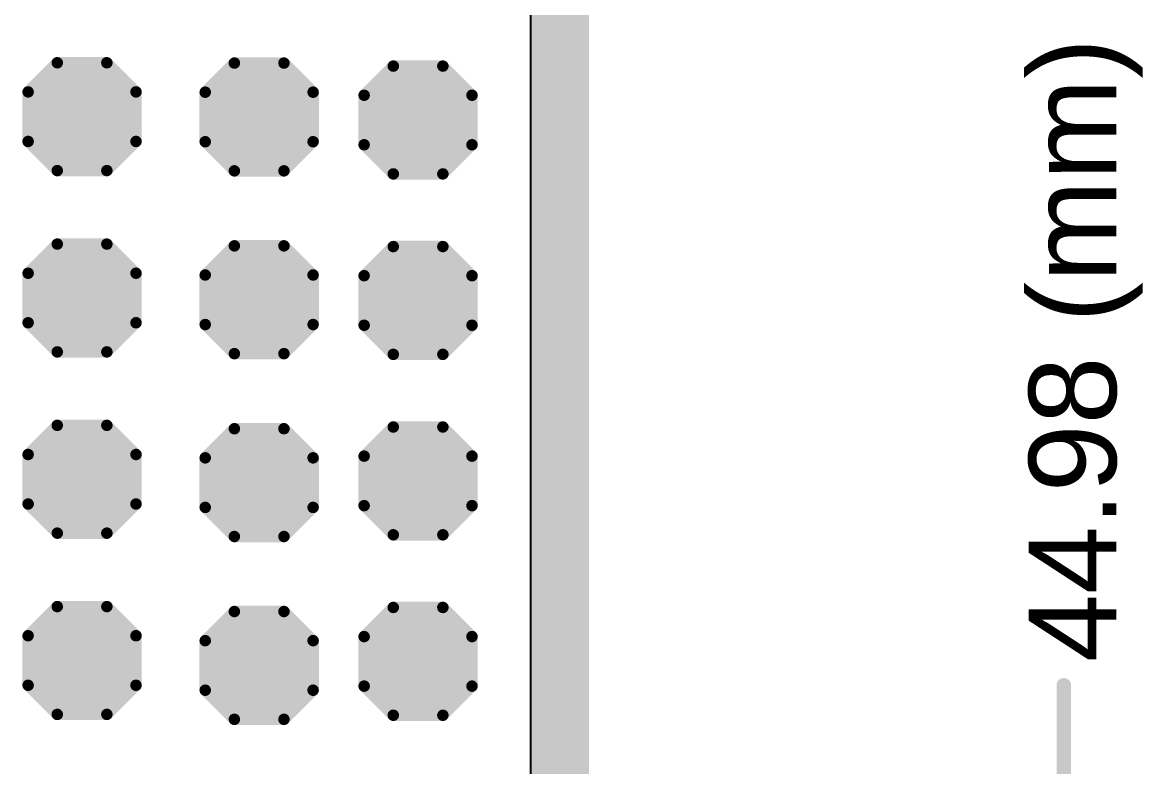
# Model space of a CAD drawing. Header units: inches. Extents: x -5 to 5450, y -4 to 5452.
# Drawn here: x 86.2 to 105.72, y 11.16 to 24.14 of the extents above; entities that cross this region are included whole.
import ezdxf

# ---------------------------------------------------------------- set-up
doc = ezdxf.new("R2010")
doc.units = ezdxf.units.IN
for name, color, linetype in [('Board_outline', 216, 'Continuous'), ('Ground', 76, 'Continuous'), ('Power', 16, 'Continuous'), ('Top Layer', 1, 'Continuous'), ('Top Overlay', 2, 'Continuous'), ('Top Paste', 8, 'Continuous'), ('Top Solder', 216, 'Continuous')]:
    doc.layers.add(name, color=color, linetype=linetype)
doc.styles.add('Arial', font='', dxfattribs={"height": 0.2})
doc.styles.get('Arial').set_extended_font_data('Arial')

# ---------------------------------------------------------------- blocks, each defined once
blk = doc.blocks.new('T__________100')
at = {"layer": 'Top Layer'}
blk.add_hatch(color=1, dxfattribs=at).paths.add_polyline_path([(0.381, 0.762), (-0.381, 0.762), (-0.762, 0.381), (-0.762, -0.381), (-0.381, -0.762), (0.381, -0.762), (0.762, -0.381), (0.762, 0.381)])
at = {"layer": 'Top Paste'}
blk.add_hatch(color=8, dxfattribs=at).paths.add_polyline_path([(0.381, 0.762), (-0.381, 0.762), (-0.762, 0.381), (-0.762, -0.381), (-0.381, -0.762), (0.381, -0.762), (0.762, -0.381), (0.762, 0.381)])
at = {"layer": 'Top Solder'}
blk.add_hatch(color=216, dxfattribs=at).paths.add_polyline_path([(0.432, 0.864), (-0.432, 0.864), (-0.864, 0.432), (-0.864, -0.432), (-0.432, -0.864), (0.432, -0.864), (0.864, -0.432), (0.864, 0.432)])
at = {"layer": 'Top Overlay'}
for points in [[(-0.432, 0.94, 0.2, 0.2, 0), (-0.94, 0.432, 0.2, 0.2, 0)], [(0.432, 0.94, 0.2, 0.2, 0), (-0.432, 0.94, 0.2, 0.2, 0)], [(0.94, 0.432, 0.2, 0.2, 0), (0.432, 0.94, 0.2, 0.2, 0)], [(-0.94, 0.432, 0.2, 0.2, 0), (-0.94, -0.432, 0.2, 0.2, 0)], [(0.94, 0.432, 0.2, 0.2, 0), (0.94, -0.432, 0.2, 0.2, 0)], [(-0.432, -0.94, 0.2, 0.2, 0), (-0.94, -0.432, 0.2, 0.2, 0)], [(0.94, -0.432, 0.2, 0.2, 0), (0.432, -0.94, 0.2, 0.2, 0)], [(0.432, -0.94, 0.2, 0.2, 0), (-0.432, -0.94, 0.2, 0.2, 0)]]:
    blk.add_lwpolyline(points, format="xyseb", dxfattribs=at)
for points in [[(-0.482, 0.94, 0.1, 0.1, 1), (-0.382, 0.94, 0.1, 0.1, 1)], [(-0.482, 0.94, 0.1, 0.1, 1), (-0.382, 0.94, 0.1, 0.1, 1)], [(0.382, 0.94, 0.1, 0.1, 1), (0.482, 0.94, 0.1, 0.1, 1)], [(0.382, 0.94, 0.1, 0.1, 1), (0.482, 0.94, 0.1, 0.1, 1)], [(-0.99, 0.432, 0.1, 0.1, 1), (-0.89, 0.432, 0.1, 0.1, 1)], [(-0.99, 0.432, 0.1, 0.1, 1), (-0.89, 0.432, 0.1, 0.1, 1)], [(0.89, 0.432, 0.1, 0.1, 1), (0.99, 0.432, 0.1, 0.1, 1)], [(0.89, 0.432, 0.1, 0.1, 1), (0.99, 0.432, 0.1, 0.1, 1)], [(-0.99, -0.432, 0.1, 0.1, 1), (-0.89, -0.432, 0.1, 0.1, 1)], [(-0.99, -0.432, 0.1, 0.1, 1), (-0.89, -0.432, 0.1, 0.1, 1)], [(0.89, -0.432, 0.1, 0.1, 1), (0.99, -0.432, 0.1, 0.1, 1)], [(0.89, -0.432, 0.1, 0.1, 1), (0.99, -0.432, 0.1, 0.1, 1)], [(-0.482, -0.94, 0.1, 0.1, 1), (-0.382, -0.94, 0.1, 0.1, 1)], [(-0.482, -0.94, 0.1, 0.1, 1), (-0.382, -0.94, 0.1, 0.1, 1)], [(0.382, -0.94, 0.1, 0.1, 1), (0.482, -0.94, 0.1, 0.1, 1)], [(0.382, -0.94, 0.1, 0.1, 1), (0.482, -0.94, 0.1, 0.1, 1)]]:
    blk.add_lwpolyline(points, format="xyseb", close=True, dxfattribs=at)
blk = doc.blocks.new('T__________104')
at = {"layer": 'Top Layer'}
blk.add_hatch(color=1, dxfattribs=at).paths.add_polyline_path([(0.381, 0.762), (-0.381, 0.762), (-0.762, 0.381), (-0.762, -0.381), (-0.381, -0.762), (0.381, -0.762), (0.762, -0.381), (0.762, 0.381)])
at = {"layer": 'Top Paste'}
blk.add_hatch(color=8, dxfattribs=at).paths.add_polyline_path([(0.381, 0.762), (-0.381, 0.762), (-0.762, 0.381), (-0.762, -0.381), (-0.381, -0.762), (0.381, -0.762), (0.762, -0.381), (0.762, 0.381)])
at = {"layer": 'Top Solder'}
blk.add_hatch(color=216, dxfattribs=at).paths.add_polyline_path([(0.432, 0.864), (-0.432, 0.864), (-0.864, 0.432), (-0.864, -0.432), (-0.432, -0.864), (0.432, -0.864), (0.864, -0.432), (0.864, 0.432)])
at = {"layer": 'Top Overlay'}
for points in [[(-0.432, 0.94, 0.2, 0.2, 0), (-0.94, 0.432, 0.2, 0.2, 0)], [(0.432, 0.94, 0.2, 0.2, 0), (-0.432, 0.94, 0.2, 0.2, 0)], [(0.94, 0.432, 0.2, 0.2, 0), (0.432, 0.94, 0.2, 0.2, 0)], [(-0.94, 0.432, 0.2, 0.2, 0), (-0.94, -0.432, 0.2, 0.2, 0)], [(0.94, 0.432, 0.2, 0.2, 0), (0.94, -0.432, 0.2, 0.2, 0)], [(-0.432, -0.94, 0.2, 0.2, 0), (-0.94, -0.432, 0.2, 0.2, 0)], [(0.94, -0.432, 0.2, 0.2, 0), (0.432, -0.94, 0.2, 0.2, 0)], [(0.432, -0.94, 0.2, 0.2, 0), (-0.432, -0.94, 0.2, 0.2, 0)]]:
    blk.add_lwpolyline(points, format="xyseb", dxfattribs=at)
for points in [[(-0.482, 0.94, 0.1, 0.1, 1), (-0.382, 0.94, 0.1, 0.1, 1)], [(-0.482, 0.94, 0.1, 0.1, 1), (-0.382, 0.94, 0.1, 0.1, 1)], [(0.382, 0.94, 0.1, 0.1, 1), (0.482, 0.94, 0.1, 0.1, 1)], [(0.382, 0.94, 0.1, 0.1, 1), (0.482, 0.94, 0.1, 0.1, 1)], [(-0.99, 0.432, 0.1, 0.1, 1), (-0.89, 0.432, 0.1, 0.1, 1)], [(-0.99, 0.432, 0.1, 0.1, 1), (-0.89, 0.432, 0.1, 0.1, 1)], [(0.89, 0.432, 0.1, 0.1, 1), (0.99, 0.432, 0.1, 0.1, 1)], [(0.89, 0.432, 0.1, 0.1, 1), (0.99, 0.432, 0.1, 0.1, 1)], [(-0.99, -0.432, 0.1, 0.1, 1), (-0.89, -0.432, 0.1, 0.1, 1)], [(-0.99, -0.432, 0.1, 0.1, 1), (-0.89, -0.432, 0.1, 0.1, 1)], [(0.89, -0.432, 0.1, 0.1, 1), (0.99, -0.432, 0.1, 0.1, 1)], [(0.89, -0.432, 0.1, 0.1, 1), (0.99, -0.432, 0.1, 0.1, 1)], [(-0.482, -0.94, 0.1, 0.1, 1), (-0.382, -0.94, 0.1, 0.1, 1)], [(-0.482, -0.94, 0.1, 0.1, 1), (-0.382, -0.94, 0.1, 0.1, 1)], [(0.382, -0.94, 0.1, 0.1, 1), (0.482, -0.94, 0.1, 0.1, 1)], [(0.382, -0.94, 0.1, 0.1, 1), (0.482, -0.94, 0.1, 0.1, 1)]]:
    blk.add_lwpolyline(points, format="xyseb", close=True, dxfattribs=at)
blk = doc.blocks.new('T__________105')
at = {"layer": 'Top Layer'}
blk.add_hatch(color=1, dxfattribs=at).paths.add_polyline_path([(0.381, 0.762), (-0.381, 0.762), (-0.762, 0.381), (-0.762, -0.381), (-0.381, -0.762), (0.381, -0.762), (0.762, -0.381), (0.762, 0.381)])
at = {"layer": 'Top Paste'}
blk.add_hatch(color=8, dxfattribs=at).paths.add_polyline_path([(0.381, 0.762), (-0.381, 0.762), (-0.762, 0.381), (-0.762, -0.381), (-0.381, -0.762), (0.381, -0.762), (0.762, -0.381), (0.762, 0.381)])
at = {"layer": 'Top Solder'}
blk.add_hatch(color=216, dxfattribs=at).paths.add_polyline_path([(0.432, 0.864), (-0.432, 0.864), (-0.864, 0.432), (-0.864, -0.432), (-0.432, -0.864), (0.432, -0.864), (0.864, -0.432), (0.864, 0.432)])
at = {"layer": 'Top Overlay'}
for points in [[(-0.432, 0.94, 0.2, 0.2, 0), (-0.94, 0.432, 0.2, 0.2, 0)], [(0.432, 0.94, 0.2, 0.2, 0), (-0.432, 0.94, 0.2, 0.2, 0)], [(0.94, 0.432, 0.2, 0.2, 0), (0.432, 0.94, 0.2, 0.2, 0)], [(-0.94, 0.432, 0.2, 0.2, 0), (-0.94, -0.432, 0.2, 0.2, 0)], [(0.94, 0.432, 0.2, 0.2, 0), (0.94, -0.432, 0.2, 0.2, 0)], [(-0.432, -0.94, 0.2, 0.2, 0), (-0.94, -0.432, 0.2, 0.2, 0)], [(0.94, -0.432, 0.2, 0.2, 0), (0.432, -0.94, 0.2, 0.2, 0)], [(0.432, -0.94, 0.2, 0.2, 0), (-0.432, -0.94, 0.2, 0.2, 0)]]:
    blk.add_lwpolyline(points, format="xyseb", dxfattribs=at)
for points in [[(-0.482, 0.94, 0.1, 0.1, 1), (-0.382, 0.94, 0.1, 0.1, 1)], [(-0.482, 0.94, 0.1, 0.1, 1), (-0.382, 0.94, 0.1, 0.1, 1)], [(0.382, 0.94, 0.1, 0.1, 1), (0.482, 0.94, 0.1, 0.1, 1)], [(0.382, 0.94, 0.1, 0.1, 1), (0.482, 0.94, 0.1, 0.1, 1)], [(-0.99, 0.432, 0.1, 0.1, 1), (-0.89, 0.432, 0.1, 0.1, 1)], [(-0.99, 0.432, 0.1, 0.1, 1), (-0.89, 0.432, 0.1, 0.1, 1)], [(0.89, 0.432, 0.1, 0.1, 1), (0.99, 0.432, 0.1, 0.1, 1)], [(0.89, 0.432, 0.1, 0.1, 1), (0.99, 0.432, 0.1, 0.1, 1)], [(-0.99, -0.432, 0.1, 0.1, 1), (-0.89, -0.432, 0.1, 0.1, 1)], [(-0.99, -0.432, 0.1, 0.1, 1), (-0.89, -0.432, 0.1, 0.1, 1)], [(0.89, -0.432, 0.1, 0.1, 1), (0.99, -0.432, 0.1, 0.1, 1)], [(0.89, -0.432, 0.1, 0.1, 1), (0.99, -0.432, 0.1, 0.1, 1)], [(-0.482, -0.94, 0.1, 0.1, 1), (-0.382, -0.94, 0.1, 0.1, 1)], [(-0.482, -0.94, 0.1, 0.1, 1), (-0.382, -0.94, 0.1, 0.1, 1)], [(0.382, -0.94, 0.1, 0.1, 1), (0.482, -0.94, 0.1, 0.1, 1)], [(0.382, -0.94, 0.1, 0.1, 1), (0.482, -0.94, 0.1, 0.1, 1)]]:
    blk.add_lwpolyline(points, format="xyseb", close=True, dxfattribs=at)
blk = doc.blocks.new('T__________106')
at = {"layer": 'Top Layer'}
blk.add_hatch(color=1, dxfattribs=at).paths.add_polyline_path([(0.381, 0.762), (-0.381, 0.762), (-0.762, 0.381), (-0.762, -0.381), (-0.381, -0.762), (0.381, -0.762), (0.762, -0.381), (0.762, 0.381)])
at = {"layer": 'Top Paste'}
blk.add_hatch(color=8, dxfattribs=at).paths.add_polyline_path([(0.381, 0.762), (-0.381, 0.762), (-0.762, 0.381), (-0.762, -0.381), (-0.381, -0.762), (0.381, -0.762), (0.762, -0.381), (0.762, 0.381)])
at = {"layer": 'Top Solder'}
blk.add_hatch(color=216, dxfattribs=at).paths.add_polyline_path([(0.432, 0.864), (-0.432, 0.864), (-0.864, 0.432), (-0.864, -0.432), (-0.432, -0.864), (0.432, -0.864), (0.864, -0.432), (0.864, 0.432)])
at = {"layer": 'Top Overlay'}
for points in [[(-0.432, 0.94, 0.2, 0.2, 0), (-0.94, 0.432, 0.2, 0.2, 0)], [(0.432, 0.94, 0.2, 0.2, 0), (-0.432, 0.94, 0.2, 0.2, 0)], [(0.94, 0.432, 0.2, 0.2, 0), (0.432, 0.94, 0.2, 0.2, 0)], [(-0.94, 0.432, 0.2, 0.2, 0), (-0.94, -0.432, 0.2, 0.2, 0)], [(0.94, 0.432, 0.2, 0.2, 0), (0.94, -0.432, 0.2, 0.2, 0)], [(-0.432, -0.94, 0.2, 0.2, 0), (-0.94, -0.432, 0.2, 0.2, 0)], [(0.94, -0.432, 0.2, 0.2, 0), (0.432, -0.94, 0.2, 0.2, 0)], [(0.432, -0.94, 0.2, 0.2, 0), (-0.432, -0.94, 0.2, 0.2, 0)]]:
    blk.add_lwpolyline(points, format="xyseb", dxfattribs=at)
for points in [[(-0.482, 0.94, 0.1, 0.1, 1), (-0.382, 0.94, 0.1, 0.1, 1)], [(-0.482, 0.94, 0.1, 0.1, 1), (-0.382, 0.94, 0.1, 0.1, 1)], [(0.382, 0.94, 0.1, 0.1, 1), (0.482, 0.94, 0.1, 0.1, 1)], [(0.382, 0.94, 0.1, 0.1, 1), (0.482, 0.94, 0.1, 0.1, 1)], [(-0.99, 0.432, 0.1, 0.1, 1), (-0.89, 0.432, 0.1, 0.1, 1)], [(-0.99, 0.432, 0.1, 0.1, 1), (-0.89, 0.432, 0.1, 0.1, 1)], [(0.89, 0.432, 0.1, 0.1, 1), (0.99, 0.432, 0.1, 0.1, 1)], [(0.89, 0.432, 0.1, 0.1, 1), (0.99, 0.432, 0.1, 0.1, 1)], [(-0.99, -0.432, 0.1, 0.1, 1), (-0.89, -0.432, 0.1, 0.1, 1)], [(-0.99, -0.432, 0.1, 0.1, 1), (-0.89, -0.432, 0.1, 0.1, 1)], [(0.89, -0.432, 0.1, 0.1, 1), (0.99, -0.432, 0.1, 0.1, 1)], [(0.89, -0.432, 0.1, 0.1, 1), (0.99, -0.432, 0.1, 0.1, 1)], [(-0.482, -0.94, 0.1, 0.1, 1), (-0.382, -0.94, 0.1, 0.1, 1)], [(-0.482, -0.94, 0.1, 0.1, 1), (-0.382, -0.94, 0.1, 0.1, 1)], [(0.382, -0.94, 0.1, 0.1, 1), (0.482, -0.94, 0.1, 0.1, 1)], [(0.382, -0.94, 0.1, 0.1, 1), (0.482, -0.94, 0.1, 0.1, 1)]]:
    blk.add_lwpolyline(points, format="xyseb", close=True, dxfattribs=at)
blk = doc.blocks.new('T__________107')
at = {"layer": 'Top Layer'}
blk.add_hatch(color=1, dxfattribs=at).paths.add_polyline_path([(0.381, 0.762), (-0.381, 0.762), (-0.762, 0.381), (-0.762, -0.381), (-0.381, -0.762), (0.381, -0.762), (0.762, -0.381), (0.762, 0.381)])
at = {"layer": 'Top Paste'}
blk.add_hatch(color=8, dxfattribs=at).paths.add_polyline_path([(0.381, 0.762), (-0.381, 0.762), (-0.762, 0.381), (-0.762, -0.381), (-0.381, -0.762), (0.381, -0.762), (0.762, -0.381), (0.762, 0.381)])
at = {"layer": 'Top Solder'}
blk.add_hatch(color=216, dxfattribs=at).paths.add_polyline_path([(0.432, 0.864), (-0.432, 0.864), (-0.864, 0.432), (-0.864, -0.432), (-0.432, -0.864), (0.432, -0.864), (0.864, -0.432), (0.864, 0.432)])
at = {"layer": 'Top Overlay'}
for points in [[(-0.432, 0.94, 0.2, 0.2, 0), (-0.94, 0.432, 0.2, 0.2, 0)], [(0.432, 0.94, 0.2, 0.2, 0), (-0.432, 0.94, 0.2, 0.2, 0)], [(0.94, 0.432, 0.2, 0.2, 0), (0.432, 0.94, 0.2, 0.2, 0)], [(-0.94, 0.432, 0.2, 0.2, 0), (-0.94, -0.432, 0.2, 0.2, 0)], [(0.94, 0.432, 0.2, 0.2, 0), (0.94, -0.432, 0.2, 0.2, 0)], [(-0.432, -0.94, 0.2, 0.2, 0), (-0.94, -0.432, 0.2, 0.2, 0)], [(0.94, -0.432, 0.2, 0.2, 0), (0.432, -0.94, 0.2, 0.2, 0)], [(0.432, -0.94, 0.2, 0.2, 0), (-0.432, -0.94, 0.2, 0.2, 0)]]:
    blk.add_lwpolyline(points, format="xyseb", dxfattribs=at)
for points in [[(-0.482, 0.94, 0.1, 0.1, 1), (-0.382, 0.94, 0.1, 0.1, 1)], [(-0.482, 0.94, 0.1, 0.1, 1), (-0.382, 0.94, 0.1, 0.1, 1)], [(0.382, 0.94, 0.1, 0.1, 1), (0.482, 0.94, 0.1, 0.1, 1)], [(0.382, 0.94, 0.1, 0.1, 1), (0.482, 0.94, 0.1, 0.1, 1)], [(-0.99, 0.432, 0.1, 0.1, 1), (-0.89, 0.432, 0.1, 0.1, 1)], [(-0.99, 0.432, 0.1, 0.1, 1), (-0.89, 0.432, 0.1, 0.1, 1)], [(0.89, 0.432, 0.1, 0.1, 1), (0.99, 0.432, 0.1, 0.1, 1)], [(0.89, 0.432, 0.1, 0.1, 1), (0.99, 0.432, 0.1, 0.1, 1)], [(-0.99, -0.432, 0.1, 0.1, 1), (-0.89, -0.432, 0.1, 0.1, 1)], [(-0.99, -0.432, 0.1, 0.1, 1), (-0.89, -0.432, 0.1, 0.1, 1)], [(0.89, -0.432, 0.1, 0.1, 1), (0.99, -0.432, 0.1, 0.1, 1)], [(0.89, -0.432, 0.1, 0.1, 1), (0.99, -0.432, 0.1, 0.1, 1)], [(-0.482, -0.94, 0.1, 0.1, 1), (-0.382, -0.94, 0.1, 0.1, 1)], [(-0.482, -0.94, 0.1, 0.1, 1), (-0.382, -0.94, 0.1, 0.1, 1)], [(0.382, -0.94, 0.1, 0.1, 1), (0.482, -0.94, 0.1, 0.1, 1)], [(0.382, -0.94, 0.1, 0.1, 1), (0.482, -0.94, 0.1, 0.1, 1)]]:
    blk.add_lwpolyline(points, format="xyseb", close=True, dxfattribs=at)
blk = doc.blocks.new('T__________108')
at = {"layer": 'Top Layer'}
blk.add_hatch(color=1, dxfattribs=at).paths.add_polyline_path([(0.381, 0.762), (-0.381, 0.762), (-0.762, 0.381), (-0.762, -0.381), (-0.381, -0.762), (0.381, -0.762), (0.762, -0.381), (0.762, 0.381)])
at = {"layer": 'Top Paste'}
blk.add_hatch(color=8, dxfattribs=at).paths.add_polyline_path([(0.381, 0.762), (-0.381, 0.762), (-0.762, 0.381), (-0.762, -0.381), (-0.381, -0.762), (0.381, -0.762), (0.762, -0.381), (0.762, 0.381)])
at = {"layer": 'Top Solder'}
blk.add_hatch(color=216, dxfattribs=at).paths.add_polyline_path([(0.432, 0.864), (-0.432, 0.864), (-0.864, 0.432), (-0.864, -0.432), (-0.432, -0.864), (0.432, -0.864), (0.864, -0.432), (0.864, 0.432)])
at = {"layer": 'Top Overlay'}
for points in [[(-0.432, 0.94, 0.2, 0.2, 0), (-0.94, 0.432, 0.2, 0.2, 0)], [(0.432, 0.94, 0.2, 0.2, 0), (-0.432, 0.94, 0.2, 0.2, 0)], [(0.94, 0.432, 0.2, 0.2, 0), (0.432, 0.94, 0.2, 0.2, 0)], [(-0.94, 0.432, 0.2, 0.2, 0), (-0.94, -0.432, 0.2, 0.2, 0)], [(0.94, 0.432, 0.2, 0.2, 0), (0.94, -0.432, 0.2, 0.2, 0)], [(-0.432, -0.94, 0.2, 0.2, 0), (-0.94, -0.432, 0.2, 0.2, 0)], [(0.94, -0.432, 0.2, 0.2, 0), (0.432, -0.94, 0.2, 0.2, 0)], [(0.432, -0.94, 0.2, 0.2, 0), (-0.432, -0.94, 0.2, 0.2, 0)]]:
    blk.add_lwpolyline(points, format="xyseb", dxfattribs=at)
for points in [[(-0.482, 0.94, 0.1, 0.1, 1), (-0.382, 0.94, 0.1, 0.1, 1)], [(-0.482, 0.94, 0.1, 0.1, 1), (-0.382, 0.94, 0.1, 0.1, 1)], [(0.382, 0.94, 0.1, 0.1, 1), (0.482, 0.94, 0.1, 0.1, 1)], [(0.382, 0.94, 0.1, 0.1, 1), (0.482, 0.94, 0.1, 0.1, 1)], [(-0.99, 0.432, 0.1, 0.1, 1), (-0.89, 0.432, 0.1, 0.1, 1)], [(-0.99, 0.432, 0.1, 0.1, 1), (-0.89, 0.432, 0.1, 0.1, 1)], [(0.89, 0.432, 0.1, 0.1, 1), (0.99, 0.432, 0.1, 0.1, 1)], [(0.89, 0.432, 0.1, 0.1, 1), (0.99, 0.432, 0.1, 0.1, 1)], [(-0.99, -0.432, 0.1, 0.1, 1), (-0.89, -0.432, 0.1, 0.1, 1)], [(-0.99, -0.432, 0.1, 0.1, 1), (-0.89, -0.432, 0.1, 0.1, 1)], [(0.89, -0.432, 0.1, 0.1, 1), (0.99, -0.432, 0.1, 0.1, 1)], [(0.89, -0.432, 0.1, 0.1, 1), (0.99, -0.432, 0.1, 0.1, 1)], [(-0.482, -0.94, 0.1, 0.1, 1), (-0.382, -0.94, 0.1, 0.1, 1)], [(-0.482, -0.94, 0.1, 0.1, 1), (-0.382, -0.94, 0.1, 0.1, 1)], [(0.382, -0.94, 0.1, 0.1, 1), (0.482, -0.94, 0.1, 0.1, 1)], [(0.382, -0.94, 0.1, 0.1, 1), (0.482, -0.94, 0.1, 0.1, 1)]]:
    blk.add_lwpolyline(points, format="xyseb", close=True, dxfattribs=at)
blk = doc.blocks.new('T__________109')
at = {"layer": 'Top Layer'}
blk.add_hatch(color=1, dxfattribs=at).paths.add_polyline_path([(0.381, 0.762), (-0.381, 0.762), (-0.762, 0.381), (-0.762, -0.381), (-0.381, -0.762), (0.381, -0.762), (0.762, -0.381), (0.762, 0.381)])
at = {"layer": 'Top Paste'}
blk.add_hatch(color=8, dxfattribs=at).paths.add_polyline_path([(0.381, 0.762), (-0.381, 0.762), (-0.762, 0.381), (-0.762, -0.381), (-0.381, -0.762), (0.381, -0.762), (0.762, -0.381), (0.762, 0.381)])
at = {"layer": 'Top Solder'}
blk.add_hatch(color=216, dxfattribs=at).paths.add_polyline_path([(0.432, 0.864), (-0.432, 0.864), (-0.864, 0.432), (-0.864, -0.432), (-0.432, -0.864), (0.432, -0.864), (0.864, -0.432), (0.864, 0.432)])
at = {"layer": 'Top Overlay'}
for points in [[(-0.432, 0.94, 0.2, 0.2, 0), (-0.94, 0.432, 0.2, 0.2, 0)], [(0.432, 0.94, 0.2, 0.2, 0), (-0.432, 0.94, 0.2, 0.2, 0)], [(0.94, 0.432, 0.2, 0.2, 0), (0.432, 0.94, 0.2, 0.2, 0)], [(-0.94, 0.432, 0.2, 0.2, 0), (-0.94, -0.432, 0.2, 0.2, 0)], [(0.94, 0.432, 0.2, 0.2, 0), (0.94, -0.432, 0.2, 0.2, 0)], [(-0.432, -0.94, 0.2, 0.2, 0), (-0.94, -0.432, 0.2, 0.2, 0)], [(0.94, -0.432, 0.2, 0.2, 0), (0.432, -0.94, 0.2, 0.2, 0)], [(0.432, -0.94, 0.2, 0.2, 0), (-0.432, -0.94, 0.2, 0.2, 0)]]:
    blk.add_lwpolyline(points, format="xyseb", dxfattribs=at)
for points in [[(-0.482, 0.94, 0.1, 0.1, 1), (-0.382, 0.94, 0.1, 0.1, 1)], [(-0.482, 0.94, 0.1, 0.1, 1), (-0.382, 0.94, 0.1, 0.1, 1)], [(0.382, 0.94, 0.1, 0.1, 1), (0.482, 0.94, 0.1, 0.1, 1)], [(0.382, 0.94, 0.1, 0.1, 1), (0.482, 0.94, 0.1, 0.1, 1)], [(-0.99, 0.432, 0.1, 0.1, 1), (-0.89, 0.432, 0.1, 0.1, 1)], [(-0.99, 0.432, 0.1, 0.1, 1), (-0.89, 0.432, 0.1, 0.1, 1)], [(0.89, 0.432, 0.1, 0.1, 1), (0.99, 0.432, 0.1, 0.1, 1)], [(0.89, 0.432, 0.1, 0.1, 1), (0.99, 0.432, 0.1, 0.1, 1)], [(-0.99, -0.432, 0.1, 0.1, 1), (-0.89, -0.432, 0.1, 0.1, 1)], [(-0.99, -0.432, 0.1, 0.1, 1), (-0.89, -0.432, 0.1, 0.1, 1)], [(0.89, -0.432, 0.1, 0.1, 1), (0.99, -0.432, 0.1, 0.1, 1)], [(0.89, -0.432, 0.1, 0.1, 1), (0.99, -0.432, 0.1, 0.1, 1)], [(-0.482, -0.94, 0.1, 0.1, 1), (-0.382, -0.94, 0.1, 0.1, 1)], [(-0.482, -0.94, 0.1, 0.1, 1), (-0.382, -0.94, 0.1, 0.1, 1)], [(0.382, -0.94, 0.1, 0.1, 1), (0.482, -0.94, 0.1, 0.1, 1)], [(0.382, -0.94, 0.1, 0.1, 1), (0.482, -0.94, 0.1, 0.1, 1)]]:
    blk.add_lwpolyline(points, format="xyseb", close=True, dxfattribs=at)
blk = doc.blocks.new('T__________111')
at = {"layer": 'Top Layer'}
blk.add_hatch(color=1, dxfattribs=at).paths.add_polyline_path([(0.381, 0.762), (-0.381, 0.762), (-0.762, 0.381), (-0.762, -0.381), (-0.381, -0.762), (0.381, -0.762), (0.762, -0.381), (0.762, 0.381)])
at = {"layer": 'Top Paste'}
blk.add_hatch(color=8, dxfattribs=at).paths.add_polyline_path([(0.381, 0.762), (-0.381, 0.762), (-0.762, 0.381), (-0.762, -0.381), (-0.381, -0.762), (0.381, -0.762), (0.762, -0.381), (0.762, 0.381)])
at = {"layer": 'Top Solder'}
blk.add_hatch(color=216, dxfattribs=at).paths.add_polyline_path([(0.432, 0.864), (-0.432, 0.864), (-0.864, 0.432), (-0.864, -0.432), (-0.432, -0.864), (0.432, -0.864), (0.864, -0.432), (0.864, 0.432)])
at = {"layer": 'Top Overlay'}
for points in [[(-0.432, 0.94, 0.2, 0.2, 0), (-0.94, 0.432, 0.2, 0.2, 0)], [(0.432, 0.94, 0.2, 0.2, 0), (-0.432, 0.94, 0.2, 0.2, 0)], [(0.94, 0.432, 0.2, 0.2, 0), (0.432, 0.94, 0.2, 0.2, 0)], [(-0.94, 0.432, 0.2, 0.2, 0), (-0.94, -0.432, 0.2, 0.2, 0)], [(0.94, 0.432, 0.2, 0.2, 0), (0.94, -0.432, 0.2, 0.2, 0)], [(-0.432, -0.94, 0.2, 0.2, 0), (-0.94, -0.432, 0.2, 0.2, 0)], [(0.94, -0.432, 0.2, 0.2, 0), (0.432, -0.94, 0.2, 0.2, 0)], [(0.432, -0.94, 0.2, 0.2, 0), (-0.432, -0.94, 0.2, 0.2, 0)]]:
    blk.add_lwpolyline(points, format="xyseb", dxfattribs=at)
for points in [[(-0.482, 0.94, 0.1, 0.1, 1), (-0.382, 0.94, 0.1, 0.1, 1)], [(-0.482, 0.94, 0.1, 0.1, 1), (-0.382, 0.94, 0.1, 0.1, 1)], [(0.382, 0.94, 0.1, 0.1, 1), (0.482, 0.94, 0.1, 0.1, 1)], [(0.382, 0.94, 0.1, 0.1, 1), (0.482, 0.94, 0.1, 0.1, 1)], [(-0.99, 0.432, 0.1, 0.1, 1), (-0.89, 0.432, 0.1, 0.1, 1)], [(-0.99, 0.432, 0.1, 0.1, 1), (-0.89, 0.432, 0.1, 0.1, 1)], [(0.89, 0.432, 0.1, 0.1, 1), (0.99, 0.432, 0.1, 0.1, 1)], [(0.89, 0.432, 0.1, 0.1, 1), (0.99, 0.432, 0.1, 0.1, 1)], [(-0.99, -0.432, 0.1, 0.1, 1), (-0.89, -0.432, 0.1, 0.1, 1)], [(-0.99, -0.432, 0.1, 0.1, 1), (-0.89, -0.432, 0.1, 0.1, 1)], [(0.89, -0.432, 0.1, 0.1, 1), (0.99, -0.432, 0.1, 0.1, 1)], [(0.89, -0.432, 0.1, 0.1, 1), (0.99, -0.432, 0.1, 0.1, 1)], [(-0.482, -0.94, 0.1, 0.1, 1), (-0.382, -0.94, 0.1, 0.1, 1)], [(-0.482, -0.94, 0.1, 0.1, 1), (-0.382, -0.94, 0.1, 0.1, 1)], [(0.382, -0.94, 0.1, 0.1, 1), (0.482, -0.94, 0.1, 0.1, 1)], [(0.382, -0.94, 0.1, 0.1, 1), (0.482, -0.94, 0.1, 0.1, 1)]]:
    blk.add_lwpolyline(points, format="xyseb", close=True, dxfattribs=at)
blk = doc.blocks.new('T__________112')
at = {"layer": 'Top Layer'}
blk.add_hatch(color=1, dxfattribs=at).paths.add_polyline_path([(0.381, 0.762), (-0.381, 0.762), (-0.762, 0.381), (-0.762, -0.381), (-0.381, -0.762), (0.381, -0.762), (0.762, -0.381), (0.762, 0.381)])
at = {"layer": 'Top Paste'}
blk.add_hatch(color=8, dxfattribs=at).paths.add_polyline_path([(0.381, 0.762), (-0.381, 0.762), (-0.762, 0.381), (-0.762, -0.381), (-0.381, -0.762), (0.381, -0.762), (0.762, -0.381), (0.762, 0.381)])
at = {"layer": 'Top Solder'}
blk.add_hatch(color=216, dxfattribs=at).paths.add_polyline_path([(0.432, 0.864), (-0.432, 0.864), (-0.864, 0.432), (-0.864, -0.432), (-0.432, -0.864), (0.432, -0.864), (0.864, -0.432), (0.864, 0.432)])
at = {"layer": 'Top Overlay'}
for points in [[(-0.432, 0.94, 0.2, 0.2, 0), (-0.94, 0.432, 0.2, 0.2, 0)], [(0.432, 0.94, 0.2, 0.2, 0), (-0.432, 0.94, 0.2, 0.2, 0)], [(0.94, 0.432, 0.2, 0.2, 0), (0.432, 0.94, 0.2, 0.2, 0)], [(-0.94, 0.432, 0.2, 0.2, 0), (-0.94, -0.432, 0.2, 0.2, 0)], [(0.94, 0.432, 0.2, 0.2, 0), (0.94, -0.432, 0.2, 0.2, 0)], [(-0.432, -0.94, 0.2, 0.2, 0), (-0.94, -0.432, 0.2, 0.2, 0)], [(0.94, -0.432, 0.2, 0.2, 0), (0.432, -0.94, 0.2, 0.2, 0)], [(0.432, -0.94, 0.2, 0.2, 0), (-0.432, -0.94, 0.2, 0.2, 0)]]:
    blk.add_lwpolyline(points, format="xyseb", dxfattribs=at)
for points in [[(-0.482, 0.94, 0.1, 0.1, 1), (-0.382, 0.94, 0.1, 0.1, 1)], [(-0.482, 0.94, 0.1, 0.1, 1), (-0.382, 0.94, 0.1, 0.1, 1)], [(0.382, 0.94, 0.1, 0.1, 1), (0.482, 0.94, 0.1, 0.1, 1)], [(0.382, 0.94, 0.1, 0.1, 1), (0.482, 0.94, 0.1, 0.1, 1)], [(-0.99, 0.432, 0.1, 0.1, 1), (-0.89, 0.432, 0.1, 0.1, 1)], [(-0.99, 0.432, 0.1, 0.1, 1), (-0.89, 0.432, 0.1, 0.1, 1)], [(0.89, 0.432, 0.1, 0.1, 1), (0.99, 0.432, 0.1, 0.1, 1)], [(0.89, 0.432, 0.1, 0.1, 1), (0.99, 0.432, 0.1, 0.1, 1)], [(-0.99, -0.432, 0.1, 0.1, 1), (-0.89, -0.432, 0.1, 0.1, 1)], [(-0.99, -0.432, 0.1, 0.1, 1), (-0.89, -0.432, 0.1, 0.1, 1)], [(0.89, -0.432, 0.1, 0.1, 1), (0.99, -0.432, 0.1, 0.1, 1)], [(0.89, -0.432, 0.1, 0.1, 1), (0.99, -0.432, 0.1, 0.1, 1)], [(-0.482, -0.94, 0.1, 0.1, 1), (-0.382, -0.94, 0.1, 0.1, 1)], [(-0.482, -0.94, 0.1, 0.1, 1), (-0.382, -0.94, 0.1, 0.1, 1)], [(0.382, -0.94, 0.1, 0.1, 1), (0.482, -0.94, 0.1, 0.1, 1)], [(0.382, -0.94, 0.1, 0.1, 1), (0.482, -0.94, 0.1, 0.1, 1)]]:
    blk.add_lwpolyline(points, format="xyseb", close=True, dxfattribs=at)
blk = doc.blocks.new('T__________115')
at = {"layer": 'Top Layer'}
blk.add_hatch(color=1, dxfattribs=at).paths.add_polyline_path([(0.381, 0.762), (-0.381, 0.762), (-0.762, 0.381), (-0.762, -0.381), (-0.381, -0.762), (0.381, -0.762), (0.762, -0.381), (0.762, 0.381)])
at = {"layer": 'Top Paste'}
blk.add_hatch(color=8, dxfattribs=at).paths.add_polyline_path([(0.381, 0.762), (-0.381, 0.762), (-0.762, 0.381), (-0.762, -0.381), (-0.381, -0.762), (0.381, -0.762), (0.762, -0.381), (0.762, 0.381)])
at = {"layer": 'Top Solder'}
blk.add_hatch(color=216, dxfattribs=at).paths.add_polyline_path([(0.432, 0.864), (-0.432, 0.864), (-0.864, 0.432), (-0.864, -0.432), (-0.432, -0.864), (0.432, -0.864), (0.864, -0.432), (0.864, 0.432)])
at = {"layer": 'Top Overlay'}
for points in [[(-0.432, 0.94, 0.2, 0.2, 0), (-0.94, 0.432, 0.2, 0.2, 0)], [(0.432, 0.94, 0.2, 0.2, 0), (-0.432, 0.94, 0.2, 0.2, 0)], [(0.94, 0.432, 0.2, 0.2, 0), (0.432, 0.94, 0.2, 0.2, 0)], [(-0.94, 0.432, 0.2, 0.2, 0), (-0.94, -0.432, 0.2, 0.2, 0)], [(0.94, 0.432, 0.2, 0.2, 0), (0.94, -0.432, 0.2, 0.2, 0)], [(-0.432, -0.94, 0.2, 0.2, 0), (-0.94, -0.432, 0.2, 0.2, 0)], [(0.94, -0.432, 0.2, 0.2, 0), (0.432, -0.94, 0.2, 0.2, 0)], [(0.432, -0.94, 0.2, 0.2, 0), (-0.432, -0.94, 0.2, 0.2, 0)]]:
    blk.add_lwpolyline(points, format="xyseb", dxfattribs=at)
for points in [[(-0.482, 0.94, 0.1, 0.1, 1), (-0.382, 0.94, 0.1, 0.1, 1)], [(-0.482, 0.94, 0.1, 0.1, 1), (-0.382, 0.94, 0.1, 0.1, 1)], [(0.382, 0.94, 0.1, 0.1, 1), (0.482, 0.94, 0.1, 0.1, 1)], [(0.382, 0.94, 0.1, 0.1, 1), (0.482, 0.94, 0.1, 0.1, 1)], [(-0.99, 0.432, 0.1, 0.1, 1), (-0.89, 0.432, 0.1, 0.1, 1)], [(-0.99, 0.432, 0.1, 0.1, 1), (-0.89, 0.432, 0.1, 0.1, 1)], [(0.89, 0.432, 0.1, 0.1, 1), (0.99, 0.432, 0.1, 0.1, 1)], [(0.89, 0.432, 0.1, 0.1, 1), (0.99, 0.432, 0.1, 0.1, 1)], [(-0.99, -0.432, 0.1, 0.1, 1), (-0.89, -0.432, 0.1, 0.1, 1)], [(-0.99, -0.432, 0.1, 0.1, 1), (-0.89, -0.432, 0.1, 0.1, 1)], [(0.89, -0.432, 0.1, 0.1, 1), (0.99, -0.432, 0.1, 0.1, 1)], [(0.89, -0.432, 0.1, 0.1, 1), (0.99, -0.432, 0.1, 0.1, 1)], [(-0.482, -0.94, 0.1, 0.1, 1), (-0.382, -0.94, 0.1, 0.1, 1)], [(-0.482, -0.94, 0.1, 0.1, 1), (-0.382, -0.94, 0.1, 0.1, 1)], [(0.382, -0.94, 0.1, 0.1, 1), (0.482, -0.94, 0.1, 0.1, 1)], [(0.382, -0.94, 0.1, 0.1, 1), (0.482, -0.94, 0.1, 0.1, 1)]]:
    blk.add_lwpolyline(points, format="xyseb", close=True, dxfattribs=at)
blk = doc.blocks.new('T__________120')
at = {"layer": 'Top Layer'}
blk.add_hatch(color=1, dxfattribs=at).paths.add_polyline_path([(0.381, 0.762), (-0.381, 0.762), (-0.762, 0.381), (-0.762, -0.381), (-0.381, -0.762), (0.381, -0.762), (0.762, -0.381), (0.762, 0.381)])
at = {"layer": 'Top Paste'}
blk.add_hatch(color=8, dxfattribs=at).paths.add_polyline_path([(0.381, 0.762), (-0.381, 0.762), (-0.762, 0.381), (-0.762, -0.381), (-0.381, -0.762), (0.381, -0.762), (0.762, -0.381), (0.762, 0.381)])
at = {"layer": 'Top Solder'}
blk.add_hatch(color=216, dxfattribs=at).paths.add_polyline_path([(0.432, 0.864), (-0.432, 0.864), (-0.864, 0.432), (-0.864, -0.432), (-0.432, -0.864), (0.432, -0.864), (0.864, -0.432), (0.864, 0.432)])
at = {"layer": 'Top Overlay'}
for points in [[(-0.432, 0.94, 0.2, 0.2, 0), (-0.94, 0.432, 0.2, 0.2, 0)], [(0.432, 0.94, 0.2, 0.2, 0), (-0.432, 0.94, 0.2, 0.2, 0)], [(0.94, 0.432, 0.2, 0.2, 0), (0.432, 0.94, 0.2, 0.2, 0)], [(-0.94, 0.432, 0.2, 0.2, 0), (-0.94, -0.432, 0.2, 0.2, 0)], [(0.94, 0.432, 0.2, 0.2, 0), (0.94, -0.432, 0.2, 0.2, 0)], [(-0.432, -0.94, 0.2, 0.2, 0), (-0.94, -0.432, 0.2, 0.2, 0)], [(0.94, -0.432, 0.2, 0.2, 0), (0.432, -0.94, 0.2, 0.2, 0)], [(0.432, -0.94, 0.2, 0.2, 0), (-0.432, -0.94, 0.2, 0.2, 0)]]:
    blk.add_lwpolyline(points, format="xyseb", dxfattribs=at)
for points in [[(-0.482, 0.94, 0.1, 0.1, 1), (-0.382, 0.94, 0.1, 0.1, 1)], [(-0.482, 0.94, 0.1, 0.1, 1), (-0.382, 0.94, 0.1, 0.1, 1)], [(0.382, 0.94, 0.1, 0.1, 1), (0.482, 0.94, 0.1, 0.1, 1)], [(0.382, 0.94, 0.1, 0.1, 1), (0.482, 0.94, 0.1, 0.1, 1)], [(-0.99, 0.432, 0.1, 0.1, 1), (-0.89, 0.432, 0.1, 0.1, 1)], [(-0.99, 0.432, 0.1, 0.1, 1), (-0.89, 0.432, 0.1, 0.1, 1)], [(0.89, 0.432, 0.1, 0.1, 1), (0.99, 0.432, 0.1, 0.1, 1)], [(0.89, 0.432, 0.1, 0.1, 1), (0.99, 0.432, 0.1, 0.1, 1)], [(-0.99, -0.432, 0.1, 0.1, 1), (-0.89, -0.432, 0.1, 0.1, 1)], [(-0.99, -0.432, 0.1, 0.1, 1), (-0.89, -0.432, 0.1, 0.1, 1)], [(0.89, -0.432, 0.1, 0.1, 1), (0.99, -0.432, 0.1, 0.1, 1)], [(0.89, -0.432, 0.1, 0.1, 1), (0.99, -0.432, 0.1, 0.1, 1)], [(-0.482, -0.94, 0.1, 0.1, 1), (-0.382, -0.94, 0.1, 0.1, 1)], [(-0.482, -0.94, 0.1, 0.1, 1), (-0.382, -0.94, 0.1, 0.1, 1)], [(0.382, -0.94, 0.1, 0.1, 1), (0.482, -0.94, 0.1, 0.1, 1)], [(0.382, -0.94, 0.1, 0.1, 1), (0.482, -0.94, 0.1, 0.1, 1)]]:
    blk.add_lwpolyline(points, format="xyseb", close=True, dxfattribs=at)
blk = doc.blocks.new('T__________136')
at = {"layer": 'Top Layer'}
blk.add_hatch(color=1, dxfattribs=at).paths.add_polyline_path([(0.381, 0.762), (-0.381, 0.762), (-0.762, 0.381), (-0.762, -0.381), (-0.381, -0.762), (0.381, -0.762), (0.762, -0.381), (0.762, 0.381)])
at = {"layer": 'Top Paste'}
blk.add_hatch(color=8, dxfattribs=at).paths.add_polyline_path([(0.381, 0.762), (-0.381, 0.762), (-0.762, 0.381), (-0.762, -0.381), (-0.381, -0.762), (0.381, -0.762), (0.762, -0.381), (0.762, 0.381)])
at = {"layer": 'Top Solder'}
blk.add_hatch(color=216, dxfattribs=at).paths.add_polyline_path([(0.432, 0.864), (-0.432, 0.864), (-0.864, 0.432), (-0.864, -0.432), (-0.432, -0.864), (0.432, -0.864), (0.864, -0.432), (0.864, 0.432)])
at = {"layer": 'Top Overlay'}
for points in [[(-0.432, 0.94, 0.2, 0.2, 0), (-0.94, 0.432, 0.2, 0.2, 0)], [(0.432, 0.94, 0.2, 0.2, 0), (-0.432, 0.94, 0.2, 0.2, 0)], [(0.94, 0.432, 0.2, 0.2, 0), (0.432, 0.94, 0.2, 0.2, 0)], [(-0.94, 0.432, 0.2, 0.2, 0), (-0.94, -0.432, 0.2, 0.2, 0)], [(0.94, 0.432, 0.2, 0.2, 0), (0.94, -0.432, 0.2, 0.2, 0)], [(-0.432, -0.94, 0.2, 0.2, 0), (-0.94, -0.432, 0.2, 0.2, 0)], [(0.94, -0.432, 0.2, 0.2, 0), (0.432, -0.94, 0.2, 0.2, 0)], [(0.432, -0.94, 0.2, 0.2, 0), (-0.432, -0.94, 0.2, 0.2, 0)]]:
    blk.add_lwpolyline(points, format="xyseb", dxfattribs=at)
for points in [[(-0.482, 0.94, 0.1, 0.1, 1), (-0.382, 0.94, 0.1, 0.1, 1)], [(-0.482, 0.94, 0.1, 0.1, 1), (-0.382, 0.94, 0.1, 0.1, 1)], [(0.382, 0.94, 0.1, 0.1, 1), (0.482, 0.94, 0.1, 0.1, 1)], [(0.382, 0.94, 0.1, 0.1, 1), (0.482, 0.94, 0.1, 0.1, 1)], [(-0.99, 0.432, 0.1, 0.1, 1), (-0.89, 0.432, 0.1, 0.1, 1)], [(-0.99, 0.432, 0.1, 0.1, 1), (-0.89, 0.432, 0.1, 0.1, 1)], [(0.89, 0.432, 0.1, 0.1, 1), (0.99, 0.432, 0.1, 0.1, 1)], [(0.89, 0.432, 0.1, 0.1, 1), (0.99, 0.432, 0.1, 0.1, 1)], [(-0.99, -0.432, 0.1, 0.1, 1), (-0.89, -0.432, 0.1, 0.1, 1)], [(-0.99, -0.432, 0.1, 0.1, 1), (-0.89, -0.432, 0.1, 0.1, 1)], [(0.89, -0.432, 0.1, 0.1, 1), (0.99, -0.432, 0.1, 0.1, 1)], [(0.89, -0.432, 0.1, 0.1, 1), (0.99, -0.432, 0.1, 0.1, 1)], [(-0.482, -0.94, 0.1, 0.1, 1), (-0.382, -0.94, 0.1, 0.1, 1)], [(-0.482, -0.94, 0.1, 0.1, 1), (-0.382, -0.94, 0.1, 0.1, 1)], [(0.382, -0.94, 0.1, 0.1, 1), (0.482, -0.94, 0.1, 0.1, 1)], [(0.382, -0.94, 0.1, 0.1, 1), (0.482, -0.94, 0.1, 0.1, 1)]]:
    blk.add_lwpolyline(points, format="xyseb", close=True, dxfattribs=at)

msp = doc.modelspace()

# ---------------------------------------------------------------- linework, layer by layer
at = {"layer": 'Board_outline'}
msp.add_lwpolyline([(95.56, 2.792, 0.254, 0.254, 0), (95.561, 37.737, 0.254, 0.254, 0)], format="xyseb", dxfattribs=at)
msp.add_lwpolyline([(95.56, 2.792, 0.254, 0.254, 0), (95.561, 37.737, 0.254, 0.254, 0)], format="xyseb", dxfattribs=at)
at = {"layer": 'Ground'}
msp.add_line((95.05, 37.726), (95.05, 2.785), dxfattribs=at)
msp.add_lwpolyline([(95.56, 2.785, 1.016, 1.016, 0), (95.561, 37.737, 1.016, 1.016, 0)], format="xyseb", dxfattribs=at)
at = {"layer": 'Power'}
msp.add_line((95.05, 37.726), (95.05, 2.785), dxfattribs=at)
msp.add_lwpolyline([(95.56, 2.785, 1.016, 1.016, 0), (95.561, 37.737, 1.016, 1.016, 0)], format="xyseb", dxfattribs=at)
at = {"layer": 'Top Overlay'}
msp.add_lwpolyline([(104.343, -2.244, 0.254, 0.254, 0), (104.343, 12.578, 0.254, 0.254, 0)], format="xyseb", dxfattribs=at)
msp.add_lwpolyline([(104.28, 12.578, 0.127, 0.127, 1), (104.407, 12.578, 0.127, 0.127, 1)], format="xyseb", close=True, dxfattribs=at)

# ---------------------------------------------------------------- block references
at = {"rotation": 180}
for name, p in [('T__________100', (87.236, 22.495)), ('T__________104', (90.322, 22.49)), ('T__________105', (93.091, 22.437)), ('T__________106', (87.236, 19.333)), ('T__________107', (90.322, 19.302)), ('T__________108', (93.091, 19.29)), ('T__________136', (87.236, 16.172)), ('T__________120', (93.091, 16.143)), ('T__________115', (90.322, 16.113)), ('T__________111', (87.236, 13.011)), ('T__________109', (90.322, 12.925)), ('T__________112', (93.091, 12.996))]:
    msp.add_blockref(name, p, dxfattribs=at)

# ---------------------------------------------------------------- texts
at = {"layer": 'Top Overlay', "style": 'Arial'}
msp.add_text('44.98 (mm)', height=1.524, rotation=90, dxfattribs=at).set_placement((105.257, 12.985))

doc.saveas('drawing.dxf')
